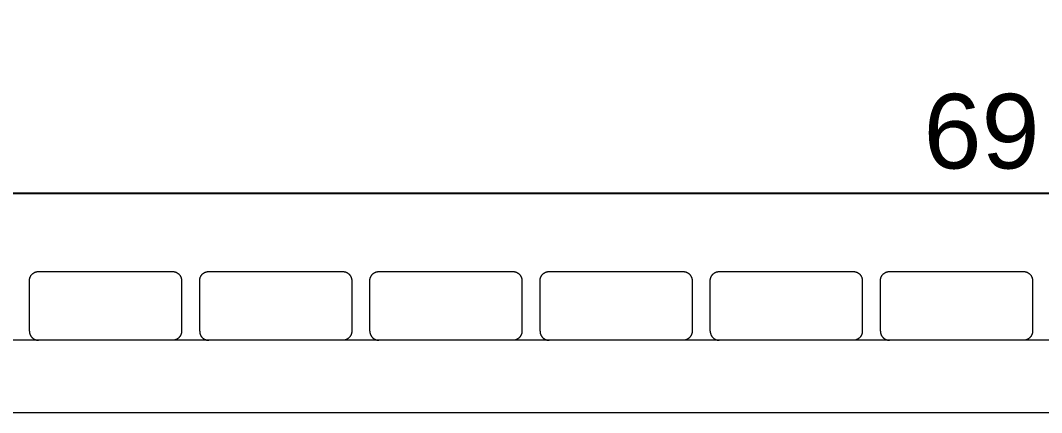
# Model space of a CAD drawing. Header units: inches. Extents: x -2 to 171, y -5 to 121.
# Drawn here: x 21.09 to 43.3, y 112.47 to 121.01 of the extents above; entities that cross this region are included whole.
import ezdxf

# ---------------------------------------------------------------- set-up
doc = ezdxf.new("R2010")
doc.units = ezdxf.units.IN
doc.layers.add('ZANO_R', color=7, linetype='Continuous', lineweight=0)
doc.layers.add('ZANO_W', color=1, linetype='Continuous', lineweight=0)
doc.styles.get("Standard").update_dxf_attribs({"font": 'arial.ttf'})
doc.dimstyles.new('amerykanie', dxfattribs={"dimtxt": 50, "dimasz": 50, "dimexe": 0.5, "dimexo": 0.5, "dimgap": 1, "dimtad": 1, "dimdec": 0, "dimzin": 0, "dimlunit": 5, "dimtxsty": 'Standard', "dimcen": 0.09, "dimclrd": 1, "dimclre": 1, "dimclrt": 1, "dimazin": 0, "dimtfac": 1, "dimtdec": 0, "dimtmove": 0, "dimatfit": 3, "dimfxl": 1, "dimtzin": 0, "dimarcsym": 1})

# ---------------------------------------------------------------- blocks, each defined once
blk = doc.blocks.new('*D369')
at = {"layer": 'ZANO_W', "color": 1, "lineweight": -2}
for p, q in [((10.187, 115.84), (10.187, 117.742)), ((80.108, 115.847), (80.108, 117.742)), ((11.187, 117.242), (79.108, 117.242))]:
    blk.add_line(p, q, dxfattribs=at)
at = {"layer": 'ZANO_W', "color": 1}
for points in [[(11.187, 117.409), (11.187, 117.075), (10.187, 117.242)], [(79.108, 117.075), (79.108, 117.409), (80.108, 117.242)]]:
    blk.add_solid(points, dxfattribs=at)
at = {"layer": 'ZANO_W', "color": 1, "insert": (45.147, 118.582), "char_height": 1.625, "attachment_point": 5}
blk.add_mtext('69 15/16', dxfattribs=at)

msp = doc.modelspace()

# ---------------------------------------------------------------- linework, layer by layer
at = {"layer": 'ZANO_R'}
for p, q in [((21.33329, 115.46412), (21.33762, 115.46926)), ((21.33762, 115.46926), (21.34213, 115.47425)), ((21.34213, 115.47425), (21.3468, 115.47908)), ((21.3468, 115.47908), (21.35163, 115.48376)), ((21.35163, 115.48376), (21.35662, 115.48826)), ((21.35662, 115.48826), (21.36176, 115.49259)), ((21.36176, 115.49259), (21.36705, 115.49674)), ((21.36705, 115.49674), (21.37247, 115.50071)), ((21.37247, 115.50071), (21.37803, 115.50449)), ((21.37803, 115.50449), (21.38371, 115.50808)), ((21.38371, 115.50808), (21.38951, 115.51148)), ((21.38951, 115.51148), (21.39543, 115.51467)), ((21.39543, 115.51467), (21.40145, 115.51766)), ((21.40145, 115.51766), (21.40757, 115.52044)), ((21.40757, 115.52044), (21.41378, 115.52302)), ((21.41378, 115.52302), (21.42007, 115.52537)), ((21.42007, 115.52537), (21.42644, 115.52752)), ((21.42644, 115.52752), (21.43288, 115.52944)), ((21.43288, 115.52944), (21.43938, 115.53114)), ((21.43938, 115.53114), (21.44594, 115.53262)), ((21.44594, 115.53262), (21.45254, 115.53388)), ((21.45254, 115.53388), (21.45919, 115.53491)), ((21.45919, 115.53491), (21.46586, 115.53571)), ((21.46586, 115.53571), (21.47256, 115.53628)), ((21.47256, 115.53628), (21.47927, 115.53663)), ((21.47927, 115.53663), (21.48599, 115.53674)), ((21.48599, 115.53674), (24.39938, 115.53674)), ((24.39938, 115.53674), (24.4061, 115.53663)), ((24.4061, 115.53663), (24.41281, 115.53628)), ((24.41281, 115.53628), (24.41951, 115.53571)), ((24.41951, 115.53571), (24.42618, 115.53491)), ((24.42618, 115.53491), (24.43282, 115.53388)), ((24.43282, 115.53388), (24.43943, 115.53262)), ((24.43943, 115.53262), (24.44598, 115.53114)), ((24.44598, 115.53114), (24.45249, 115.52944)), ((24.45249, 115.52944), (24.45893, 115.52752)), ((24.45893, 115.52752), (24.4653, 115.52537)), ((24.4653, 115.52537), (24.47159, 115.52302)), ((24.47159, 115.52302), (24.4778, 115.52044)), ((24.4778, 115.52044), (24.48392, 115.51766)), ((24.48392, 115.51766), (24.48994, 115.51467)), ((24.48994, 115.51467), (24.49586, 115.51148)), ((24.49586, 115.51148), (24.50166, 115.50808)), ((24.50166, 115.50808), (24.50734, 115.50449)), ((24.50734, 115.50449), (24.5129, 115.50071)), ((24.5129, 115.50071), (24.51832, 115.49674)), ((24.51832, 115.49674), (24.52361, 115.49259)), ((24.52361, 115.49259), (24.52875, 115.48826)), ((24.52875, 115.48826), (24.53374, 115.48376)), ((24.53374, 115.48376), (24.53857, 115.47908)), ((24.53857, 115.47908), (24.54324, 115.47425)), ((24.54324, 115.47425), (24.54775, 115.46926)), ((24.54775, 115.46926), (24.55208, 115.46412)), ((25.03408, 115.46412), (25.03841, 115.46926)), ((25.03841, 115.46926), (25.04291, 115.47425)), ((25.04291, 115.47425), (25.04759, 115.47908)), ((25.04759, 115.47908), (25.05242, 115.48376)), ((25.05242, 115.48376), (25.05741, 115.48826)), ((25.05741, 115.48826), (25.06255, 115.49259)), ((25.06255, 115.49259), (25.06784, 115.49674)), ((25.06784, 115.49674), (25.07326, 115.50071)), ((25.07326, 115.50071), (25.07882, 115.50449)), ((25.07882, 115.50449), (25.0845, 115.50808)), ((25.0845, 115.50808), (25.0903, 115.51148)), ((25.0903, 115.51148), (25.09622, 115.51467)), ((25.09622, 115.51467), (25.10224, 115.51766)), ((25.10224, 115.51766), (25.10835, 115.52044)), ((25.10835, 115.52044), (25.11456, 115.52302)), ((25.11456, 115.52302), (25.12086, 115.52537)), ((25.12086, 115.52537), (25.12723, 115.52752)), ((25.12723, 115.52752), (25.13367, 115.52944)), ((25.13367, 115.52944), (25.14017, 115.53114)), ((25.14017, 115.53114), (25.14673, 115.53262)), ((25.14673, 115.53262), (25.15333, 115.53388)), ((25.15333, 115.53388), (25.15997, 115.53491)), ((25.15997, 115.53491), (25.16665, 115.53571)), ((25.16665, 115.53571), (25.17335, 115.53628)), ((25.17335, 115.53628), (25.18006, 115.53663)), ((25.18006, 115.53663), (25.18678, 115.53674)), ((25.18678, 115.53674), (28.10017, 115.53674)), ((28.10017, 115.53674), (28.10689, 115.53663)), ((28.10689, 115.53663), (28.1136, 115.53628)), ((28.1136, 115.53628), (28.1203, 115.53571)), ((28.1203, 115.53571), (28.12697, 115.53491)), ((28.12697, 115.53491), (28.13361, 115.53388)), ((28.13361, 115.53388), (28.14022, 115.53262)), ((28.14022, 115.53262), (28.14677, 115.53114)), ((28.14677, 115.53114), (28.15328, 115.52944)), ((28.15328, 115.52944), (28.15972, 115.52752)), ((28.15972, 115.52752), (28.16609, 115.52537)), ((28.16609, 115.52537), (28.17238, 115.52302)), ((28.17238, 115.52302), (28.17859, 115.52044)), ((28.17859, 115.52044), (28.18471, 115.51766)), ((28.18471, 115.51766), (28.19073, 115.51467)), ((28.19073, 115.51467), (28.19664, 115.51148)), ((28.19664, 115.51148), (28.20245, 115.50808)), ((28.20245, 115.50808), (28.20813, 115.50449)), ((28.20813, 115.50449), (28.21369, 115.50071)), ((28.21369, 115.50071), (28.21911, 115.49674)), ((28.21911, 115.49674), (28.2244, 115.49259)), ((28.2244, 115.49259), (28.22954, 115.48826)), ((28.22954, 115.48826), (28.23453, 115.48376)), ((28.23453, 115.48376), (28.23936, 115.47908)), ((28.23936, 115.47908), (28.24403, 115.47425)), ((28.24403, 115.47425), (28.24853, 115.46926)), ((28.24853, 115.46926), (28.25287, 115.46412)), ((28.73487, 115.46412), (28.7392, 115.46926)), ((28.7392, 115.46926), (28.7437, 115.47425)), ((28.7437, 115.47425), (28.74837, 115.47908)), ((28.74837, 115.47908), (28.75321, 115.48376)), ((28.75321, 115.48376), (28.7582, 115.48826)), ((28.7582, 115.48826), (28.76334, 115.49259)), ((28.76334, 115.49259), (28.76862, 115.49674)), ((28.76862, 115.49674), (28.77405, 115.50071)), ((28.77405, 115.50071), (28.7796, 115.50449)), ((28.7796, 115.50449), (28.78529, 115.50808)), ((28.78529, 115.50808), (28.79109, 115.51148)), ((28.79109, 115.51148), (28.797, 115.51467)), ((28.797, 115.51467), (28.80302, 115.51766)), ((28.80302, 115.51766), (28.80914, 115.52044)), ((28.80914, 115.52044), (28.81535, 115.52302)), ((28.81535, 115.52302), (28.82165, 115.52537)), ((28.82165, 115.52537), (28.82802, 115.52752)), ((28.82802, 115.52752), (28.83446, 115.52944)), ((28.83446, 115.52944), (28.84096, 115.53114)), ((28.84096, 115.53114), (28.84752, 115.53262)), ((28.84752, 115.53262), (28.85412, 115.53388)), ((28.85412, 115.53388), (28.86076, 115.53491)), ((28.86076, 115.53491), (28.86744, 115.53571)), ((28.86744, 115.53571), (28.87413, 115.53628)), ((28.87413, 115.53628), (28.88085, 115.53663)), ((28.88085, 115.53663), (28.88757, 115.53674)), ((28.88757, 115.53674), (31.80095, 115.53674)), ((31.80095, 115.53674), (31.80768, 115.53663)), ((31.80768, 115.53663), (31.81439, 115.53628)), ((31.81439, 115.53628), (31.82109, 115.53571)), ((31.82109, 115.53571), (31.82776, 115.53491)), ((31.82776, 115.53491), (31.8344, 115.53388)), ((31.8344, 115.53388), (31.841, 115.53262)), ((31.841, 115.53262), (31.84756, 115.53114)), ((31.84756, 115.53114), (31.85406, 115.52944)), ((31.85406, 115.52944), (31.8605, 115.52752)), ((31.8605, 115.52752), (31.86688, 115.52537)), ((31.86688, 115.52537), (31.87317, 115.52302)), ((31.87317, 115.52302), (31.87938, 115.52044)), ((31.87938, 115.52044), (31.8855, 115.51766)), ((31.8855, 115.51766), (31.89152, 115.51467)), ((31.89152, 115.51467), (31.89743, 115.51148)), ((31.89743, 115.51148), (31.90323, 115.50808)), ((31.90323, 115.50808), (31.90892, 115.50449)), ((31.90892, 115.50449), (31.91447, 115.50071)), ((31.91447, 115.50071), (31.9199, 115.49674)), ((31.9199, 115.49674), (31.92518, 115.49259)), ((31.92518, 115.49259), (31.93033, 115.48826)), ((31.93033, 115.48826), (31.93532, 115.48376)), ((31.93532, 115.48376), (31.94015, 115.47908)), ((31.94015, 115.47908), (31.94482, 115.47425)), ((31.94482, 115.47425), (31.94932, 115.46926)), ((31.94932, 115.46926), (31.95365, 115.46412)), ((32.43566, 115.46412), (32.43999, 115.46926)), ((32.43999, 115.46926), (32.44449, 115.47425)), ((32.44449, 115.47425), (32.44916, 115.47908)), ((32.44916, 115.47908), (32.454, 115.48376)), ((32.454, 115.48376), (32.45899, 115.48826)), ((32.45899, 115.48826), (32.46413, 115.49259)), ((32.46413, 115.49259), (32.46941, 115.49674)), ((32.46941, 115.49674), (32.47484, 115.50071)), ((32.47484, 115.50071), (32.48039, 115.50449)), ((32.48039, 115.50449), (32.48608, 115.50808)), ((32.48608, 115.50808), (32.49188, 115.51148)), ((32.49188, 115.51148), (32.49779, 115.51467)), ((32.49779, 115.51467), (32.50381, 115.51766)), ((32.50381, 115.51766), (32.50993, 115.52044)), ((32.50993, 115.52044), (32.51614, 115.52302)), ((32.51614, 115.52302), (32.52243, 115.52537)), ((32.52243, 115.52537), (32.52881, 115.52752)), ((32.52881, 115.52752), (32.53525, 115.52944)), ((32.53525, 115.52944), (32.54175, 115.53114)), ((32.54175, 115.53114), (32.54831, 115.53262)), ((32.54831, 115.53262), (32.55491, 115.53388)), ((32.55491, 115.53388), (32.56155, 115.53491)), ((32.56155, 115.53491), (32.56823, 115.53571)), ((32.56823, 115.53571), (32.57492, 115.53628)), ((32.57492, 115.53628), (32.58164, 115.53663)), ((32.58164, 115.53663), (32.58836, 115.53674)), ((32.58836, 115.53674), (35.50174, 115.53674)), ((35.50174, 115.53674), (35.50846, 115.53663)), ((35.50846, 115.53663), (35.51518, 115.53628)), ((35.51518, 115.53628), (35.52187, 115.53571)), ((35.52187, 115.53571), (35.52855, 115.53491)), ((35.52855, 115.53491), (35.53519, 115.53388)), ((35.53519, 115.53388), (35.54179, 115.53262)), ((35.54179, 115.53262), (35.54835, 115.53114)), ((35.54835, 115.53114), (35.55485, 115.52944)), ((35.55485, 115.52944), (35.56129, 115.52752)), ((35.56129, 115.52752), (35.56766, 115.52537)), ((35.56766, 115.52537), (35.57396, 115.52302)), ((35.57396, 115.52302), (35.58017, 115.52044)), ((35.58017, 115.52044), (35.58629, 115.51766)), ((35.58629, 115.51766), (35.59231, 115.51467)), ((35.59231, 115.51467), (35.59822, 115.51148)), ((35.59822, 115.51148), (35.60402, 115.50808)), ((35.60402, 115.50808), (35.60971, 115.50449)), ((35.60971, 115.50449), (35.61526, 115.50071)), ((35.61526, 115.50071), (35.62069, 115.49674)), ((35.62069, 115.49674), (35.62597, 115.49259)), ((35.62597, 115.49259), (35.63111, 115.48826)), ((35.63111, 115.48826), (35.6361, 115.48376)), ((35.6361, 115.48376), (35.64094, 115.47908)), ((35.64094, 115.47908), (35.64561, 115.47425)), ((35.64561, 115.47425), (35.65011, 115.46926)), ((35.65011, 115.46926), (35.65444, 115.46412)), ((36.13645, 115.46412), (36.14078, 115.46926)), ((36.14078, 115.46926), (36.14528, 115.47425)), ((36.14528, 115.47425), (36.14995, 115.47908)), ((36.14995, 115.47908), (36.15478, 115.48376)), ((36.15478, 115.48376), (36.15977, 115.48826)), ((36.15977, 115.48826), (36.16491, 115.49259)), ((36.16491, 115.49259), (36.1702, 115.49674)), ((36.1702, 115.49674), (36.17562, 115.50071)), ((36.17562, 115.50071), (36.18118, 115.50449)), ((36.18118, 115.50449), (36.18686, 115.50808)), ((36.18686, 115.50808), (36.19267, 115.51148)), ((36.19267, 115.51148), (36.19858, 115.51467)), ((36.19858, 115.51467), (36.2046, 115.51766)), ((36.2046, 115.51766), (36.21072, 115.52044)), ((36.21072, 115.52044), (36.21693, 115.52302)), ((36.21693, 115.52302), (36.22322, 115.52537)), ((36.22322, 115.52537), (36.22959, 115.52752)), ((36.22959, 115.52752), (36.23603, 115.52944)), ((36.23603, 115.52944), (36.24254, 115.53114)), ((36.24254, 115.53114), (36.24909, 115.53262)), ((36.24909, 115.53262), (36.2557, 115.53388)), ((36.2557, 115.53388), (36.26234, 115.53491)), ((36.26234, 115.53491), (36.26901, 115.53571)), ((36.26901, 115.53571), (36.27571, 115.53628)), ((36.27571, 115.53628), (36.28242, 115.53663)), ((36.28242, 115.53663), (36.28914, 115.53674)), ((36.28914, 115.53674), (39.20253, 115.53674)), ((39.20253, 115.53674), (39.20925, 115.53663)), ((39.20925, 115.53663), (39.21596, 115.53628)), ((39.21596, 115.53628), (39.22266, 115.53571)), ((39.22266, 115.53571), (39.22934, 115.53491)), ((39.22934, 115.53491), (39.23598, 115.53388)), ((39.23598, 115.53388), (39.24258, 115.53262)), ((39.24258, 115.53262), (39.24914, 115.53114)), ((39.24914, 115.53114), (39.25564, 115.52944)), ((39.25564, 115.52944), (39.26208, 115.52752)), ((39.26208, 115.52752), (39.26845, 115.52537)), ((39.26845, 115.52537), (39.27475, 115.52302)), ((39.27475, 115.52302), (39.28096, 115.52044)), ((39.28096, 115.52044), (39.28708, 115.51766)), ((39.28708, 115.51766), (39.2931, 115.51467)), ((39.2931, 115.51467), (39.29901, 115.51148)), ((39.29901, 115.51148), (39.30481, 115.50808)), ((39.30481, 115.50808), (39.31049, 115.50449)), ((39.31049, 115.50449), (39.31605, 115.50071)), ((39.31605, 115.50071), (39.32148, 115.49674)), ((39.32148, 115.49674), (39.32676, 115.49259)), ((39.32676, 115.49259), (39.3319, 115.48826)), ((39.3319, 115.48826), (39.33689, 115.48376)), ((39.33689, 115.48376), (39.34173, 115.47908)), ((39.34173, 115.47908), (39.3464, 115.47425)), ((39.3464, 115.47425), (39.3509, 115.46926)), ((39.3509, 115.46926), (39.35523, 115.46412)), ((39.83723, 115.46412), (39.84156, 115.46926)), ((39.84156, 115.46926), (39.84607, 115.47425)), ((39.84607, 115.47425), (39.85074, 115.47908)), ((39.85074, 115.47908), (39.85557, 115.48376)), ((39.85557, 115.48376), (39.86056, 115.48826)), ((39.86056, 115.48826), (39.8657, 115.49259)), ((39.8657, 115.49259), (39.87099, 115.49674)), ((39.87099, 115.49674), (39.87641, 115.50071)), ((39.87641, 115.50071), (39.88197, 115.50449)), ((39.88197, 115.50449), (39.88765, 115.50808)), ((39.88765, 115.50808), (39.89345, 115.51148)), ((39.89345, 115.51148), (39.89937, 115.51467)), ((39.89937, 115.51467), (39.90539, 115.51766)), ((39.90539, 115.51766), (39.91151, 115.52044)), ((39.91151, 115.52044), (39.91772, 115.52302)), ((39.91772, 115.52302), (39.92401, 115.52537)), ((39.92401, 115.52537), (39.93038, 115.52752)), ((39.93038, 115.52752), (39.93682, 115.52944)), ((39.93682, 115.52944), (39.94333, 115.53114)), ((39.94333, 115.53114), (39.94988, 115.53262)), ((39.94988, 115.53262), (39.95649, 115.53388)), ((39.95649, 115.53388), (39.96313, 115.53491)), ((39.96313, 115.53491), (39.9698, 115.53571)), ((39.9698, 115.53571), (39.9765, 115.53628)), ((39.9765, 115.53628), (39.98321, 115.53663)), ((39.98321, 115.53663), (39.98993, 115.53674)), ((39.98993, 115.53674), (42.90332, 115.53674)), ((42.90332, 115.53674), (42.91004, 115.53663)), ((42.91004, 115.53663), (42.91675, 115.53628)), ((42.91675, 115.53628), (42.92345, 115.53571)), ((42.92345, 115.53571), (42.93012, 115.53491)), ((42.93012, 115.53491), (42.93677, 115.53388)), ((42.93677, 115.53388), (42.94337, 115.53262)), ((42.94337, 115.53262), (42.94993, 115.53114)), ((42.94993, 115.53114), (42.95643, 115.52944)), ((42.95643, 115.52944), (42.96287, 115.52752)), ((42.96287, 115.52752), (42.96924, 115.52537)), ((42.96924, 115.52537), (42.97553, 115.52302)), ((42.97553, 115.52302), (42.98174, 115.52044)), ((42.98174, 115.52044), (42.98786, 115.51766)), ((42.98786, 115.51766), (42.99388, 115.51467)), ((42.99388, 115.51467), (42.9998, 115.51148)), ((42.9998, 115.51148), (43.0056, 115.50808)), ((43.0056, 115.50808), (43.01128, 115.50449)), ((43.01128, 115.50449), (43.01684, 115.50071)), ((43.01684, 115.50071), (43.02226, 115.49674)), ((43.02226, 115.49674), (43.02755, 115.49259)), ((43.02755, 115.49259), (43.03269, 115.48826)), ((43.03269, 115.48826), (43.03768, 115.48376)), ((43.03768, 115.48376), (43.04251, 115.47908)), ((43.04251, 115.47908), (43.04718, 115.47425)), ((43.04718, 115.47425), (43.05169, 115.46926)), ((43.05169, 115.46926), (43.05602, 115.46412)), ((21.28914, 115.33989), (21.28926, 115.34661)), ((21.28914, 114.23753), (21.28914, 115.33989)), ((21.28926, 115.34661), (21.2896, 115.35332)), ((21.2896, 115.35332), (21.29017, 115.36002)), ((21.29017, 115.36002), (21.29097, 115.36669)), ((21.29097, 115.36669), (21.292, 115.37334)), ((21.292, 115.37334), (21.29326, 115.37994)), ((21.29326, 115.37994), (21.29474, 115.3865)), ((21.29474, 115.3865), (21.29644, 115.393)), ((21.29644, 115.393), (21.29836, 115.39944)), ((21.29836, 115.39944), (21.30051, 115.40581)), ((21.30051, 115.40581), (21.30287, 115.41211)), ((21.30287, 115.41211), (21.30544, 115.41832)), ((21.30544, 115.41832), (21.30822, 115.42443)), ((21.30822, 115.42443), (21.31121, 115.43045)), ((21.31121, 115.43045), (21.3144, 115.43637)), ((21.3144, 115.43637), (21.3178, 115.44217)), ((21.3178, 115.44217), (21.32139, 115.44785)), ((21.32139, 115.44785), (21.32517, 115.45341)), ((21.32517, 115.45341), (21.32914, 115.45883)), ((21.32914, 115.45883), (21.33329, 115.46412)), ((24.55208, 115.46412), (24.55623, 115.45883)), ((24.55623, 115.45883), (24.5602, 115.45341)), ((24.5602, 115.45341), (24.56398, 115.44785)), ((24.56398, 115.44785), (24.56757, 115.44217)), ((24.56757, 115.44217), (24.57096, 115.43637)), ((24.57096, 115.43637), (24.57416, 115.43045)), ((24.57416, 115.43045), (24.57715, 115.42443)), ((24.57715, 115.42443), (24.57993, 115.41832)), ((24.57993, 115.41832), (24.5825, 115.41211)), ((24.5825, 115.41211), (24.58486, 115.40581)), ((24.58486, 115.40581), (24.587, 115.39944)), ((24.587, 115.39944), (24.58893, 115.393)), ((24.58893, 115.393), (24.59063, 115.3865)), ((24.59063, 115.3865), (24.59211, 115.37994)), ((24.59211, 115.37994), (24.59337, 115.37334)), ((24.59337, 115.37334), (24.59439, 115.36669)), ((24.59439, 115.36669), (24.5952, 115.36002)), ((24.5952, 115.36002), (24.59577, 115.35332)), ((24.59577, 115.35332), (24.59611, 115.34661)), ((24.59611, 115.34661), (24.59623, 115.33989)), ((24.59623, 115.33989), (24.59623, 114.23753)), ((24.98993, 115.33989), (24.99004, 115.34661)), ((24.98993, 114.23753), (24.98993, 115.33989)), ((24.99004, 115.34661), (24.99039, 115.35332)), ((24.99039, 115.35332), (24.99096, 115.36002)), ((24.99096, 115.36002), (24.99176, 115.36669)), ((24.99176, 115.36669), (24.99279, 115.37334)), ((24.99279, 115.37334), (24.99405, 115.37994)), ((24.99405, 115.37994), (24.99553, 115.3865)), ((24.99553, 115.3865), (24.99723, 115.393)), ((24.99723, 115.393), (24.99915, 115.39944)), ((24.99915, 115.39944), (25.00129, 115.40581)), ((25.00129, 115.40581), (25.00365, 115.41211)), ((25.00365, 115.41211), (25.00623, 115.41832)), ((25.00623, 115.41832), (25.00901, 115.42443)), ((25.00901, 115.42443), (25.012, 115.43045)), ((25.012, 115.43045), (25.01519, 115.43637)), ((25.01519, 115.43637), (25.01859, 115.44217)), ((25.01859, 115.44217), (25.02218, 115.44785)), ((25.02218, 115.44785), (25.02596, 115.45341)), ((25.02596, 115.45341), (25.02993, 115.45883)), ((25.02993, 115.45883), (25.03408, 115.46412)), ((28.25287, 115.46412), (28.25702, 115.45883)), ((28.25702, 115.45883), (28.26099, 115.45341)), ((28.26099, 115.45341), (28.26477, 115.44785)), ((28.26477, 115.44785), (28.26836, 115.44217)), ((28.26836, 115.44217), (28.27175, 115.43637)), ((28.27175, 115.43637), (28.27495, 115.43045)), ((28.27495, 115.43045), (28.27794, 115.42443)), ((28.27794, 115.42443), (28.28072, 115.41832)), ((28.28072, 115.41832), (28.28329, 115.41211)), ((28.28329, 115.41211), (28.28565, 115.40581)), ((28.28565, 115.40581), (28.28779, 115.39944)), ((28.28779, 115.39944), (28.28972, 115.393)), ((28.28972, 115.393), (28.29142, 115.3865)), ((28.29142, 115.3865), (28.2929, 115.37994)), ((28.2929, 115.37994), (28.29415, 115.37334)), ((28.29415, 115.37334), (28.29518, 115.36669)), ((28.29518, 115.36669), (28.29598, 115.36002)), ((28.29598, 115.36002), (28.29656, 115.35332)), ((28.29656, 115.35332), (28.2969, 115.34661)), ((28.2969, 115.34661), (28.29702, 115.33989)), ((28.29702, 115.33989), (28.29702, 114.23753)), ((28.69072, 115.33989), (28.69083, 115.34661)), ((28.69072, 114.23753), (28.69072, 115.33989)), ((28.69083, 115.34661), (28.69118, 115.35332)), ((28.69118, 115.35332), (28.69175, 115.36002)), ((28.69175, 115.36002), (28.69255, 115.36669)), ((28.69255, 115.36669), (28.69358, 115.37334)), ((28.69358, 115.37334), (28.69483, 115.37994)), ((28.69483, 115.37994), (28.69631, 115.3865)), ((28.69631, 115.3865), (28.69802, 115.393)), ((28.69802, 115.393), (28.69994, 115.39944)), ((28.69994, 115.39944), (28.70208, 115.40581)), ((28.70208, 115.40581), (28.70444, 115.41211)), ((28.70444, 115.41211), (28.70701, 115.41832)), ((28.70701, 115.41832), (28.7098, 115.42443)), ((28.7098, 115.42443), (28.71279, 115.43045)), ((28.71279, 115.43045), (28.71598, 115.43637)), ((28.71598, 115.43637), (28.71937, 115.44217)), ((28.71937, 115.44217), (28.72296, 115.44785)), ((28.72296, 115.44785), (28.72675, 115.45341)), ((28.72675, 115.45341), (28.73072, 115.45883)), ((28.73072, 115.45883), (28.73487, 115.46412)), ((31.95365, 115.46412), (31.95781, 115.45883)), ((31.95781, 115.45883), (31.96178, 115.45341)), ((31.96178, 115.45341), (31.96556, 115.44785)), ((31.96556, 115.44785), (31.96915, 115.44217)), ((31.96915, 115.44217), (31.97254, 115.43637)), ((31.97254, 115.43637), (31.97573, 115.43045)), ((31.97573, 115.43045), (31.97873, 115.42443)), ((31.97873, 115.42443), (31.98151, 115.41832)), ((31.98151, 115.41832), (31.98408, 115.41211)), ((31.98408, 115.41211), (31.98644, 115.40581)), ((31.98644, 115.40581), (31.98858, 115.39944)), ((31.98858, 115.39944), (31.99051, 115.393)), ((31.99051, 115.393), (31.99221, 115.3865)), ((31.99221, 115.3865), (31.99369, 115.37994)), ((31.99369, 115.37994), (31.99494, 115.37334)), ((31.99494, 115.37334), (31.99597, 115.36669)), ((31.99597, 115.36669), (31.99677, 115.36002)), ((31.99677, 115.36002), (31.99735, 115.35332)), ((31.99735, 115.35332), (31.99769, 115.34661)), ((31.99769, 115.34661), (31.9978, 115.33989)), ((31.9978, 115.33989), (31.9978, 114.23753)), ((32.39151, 115.33989), (32.39162, 115.34661)), ((32.39151, 114.23753), (32.39151, 115.33989)), ((32.39162, 115.34661), (32.39196, 115.35332)), ((32.39196, 115.35332), (32.39254, 115.36002)), ((32.39254, 115.36002), (32.39334, 115.36669)), ((32.39334, 115.36669), (32.39437, 115.37334)), ((32.39437, 115.37334), (32.39562, 115.37994)), ((32.39562, 115.37994), (32.3971, 115.3865)), ((32.3971, 115.3865), (32.39881, 115.393)), ((32.39881, 115.393), (32.40073, 115.39944)), ((32.40073, 115.39944), (32.40287, 115.40581)), ((32.40287, 115.40581), (32.40523, 115.41211)), ((32.40523, 115.41211), (32.4078, 115.41832)), ((32.4078, 115.41832), (32.41059, 115.42443)), ((32.41059, 115.42443), (32.41358, 115.43045)), ((32.41358, 115.43045), (32.41677, 115.43637)), ((32.41677, 115.43637), (32.42016, 115.44217)), ((32.42016, 115.44217), (32.42375, 115.44785)), ((32.42375, 115.44785), (32.42754, 115.45341)), ((32.42754, 115.45341), (32.4315, 115.45883)), ((32.4315, 115.45883), (32.43566, 115.46412)), ((35.65444, 115.46412), (35.65859, 115.45883)), ((35.65859, 115.45883), (35.66256, 115.45341)), ((35.66256, 115.45341), (35.66635, 115.44785)), ((35.66635, 115.44785), (35.66994, 115.44217)), ((35.66994, 115.44217), (35.67333, 115.43637)), ((35.67333, 115.43637), (35.67652, 115.43045)), ((35.67652, 115.43045), (35.67951, 115.42443)), ((35.67951, 115.42443), (35.6823, 115.41832)), ((35.6823, 115.41832), (35.68487, 115.41211)), ((35.68487, 115.41211), (35.68723, 115.40581)), ((35.68723, 115.40581), (35.68937, 115.39944)), ((35.68937, 115.39944), (35.69129, 115.393)), ((35.69129, 115.393), (35.693, 115.3865)), ((35.693, 115.3865), (35.69448, 115.37994)), ((35.69448, 115.37994), (35.69573, 115.37334)), ((35.69573, 115.37334), (35.69676, 115.36669)), ((35.69676, 115.36669), (35.69756, 115.36002)), ((35.69756, 115.36002), (35.69813, 115.35332)), ((35.69813, 115.35332), (35.69848, 115.34661)), ((35.69848, 115.34661), (35.69859, 115.33989)), ((35.69859, 115.33989), (35.69859, 114.23753)), ((36.09229, 115.33989), (36.09241, 115.34661)), ((36.09229, 114.23753), (36.09229, 115.33989)), ((36.09241, 115.34661), (36.09275, 115.35332)), ((36.09275, 115.35332), (36.09333, 115.36002)), ((36.09333, 115.36002), (36.09413, 115.36669)), ((36.09413, 115.36669), (36.09516, 115.37334)), ((36.09516, 115.37334), (36.09641, 115.37994)), ((36.09641, 115.37994), (36.09789, 115.3865)), ((36.09789, 115.3865), (36.09959, 115.393)), ((36.09959, 115.393), (36.10152, 115.39944)), ((36.10152, 115.39944), (36.10366, 115.40581)), ((36.10366, 115.40581), (36.10602, 115.41211)), ((36.10602, 115.41211), (36.10859, 115.41832)), ((36.10859, 115.41832), (36.11137, 115.42443)), ((36.11137, 115.42443), (36.11436, 115.43045)), ((36.11436, 115.43045), (36.11756, 115.43637)), ((36.11756, 115.43637), (36.12095, 115.44217)), ((36.12095, 115.44217), (36.12454, 115.44785)), ((36.12454, 115.44785), (36.12832, 115.45341)), ((36.12832, 115.45341), (36.13229, 115.45883)), ((36.13229, 115.45883), (36.13645, 115.46412)), ((39.35523, 115.46412), (39.35938, 115.45883)), ((39.35938, 115.45883), (39.36335, 115.45341)), ((39.36335, 115.45341), (39.36713, 115.44785)), ((39.36713, 115.44785), (39.37072, 115.44217)), ((39.37072, 115.44217), (39.37412, 115.43637)), ((39.37412, 115.43637), (39.37731, 115.43045)), ((39.37731, 115.43045), (39.3803, 115.42443)), ((39.3803, 115.42443), (39.38308, 115.41832)), ((39.38308, 115.41832), (39.38566, 115.41211)), ((39.38566, 115.41211), (39.38802, 115.40581)), ((39.38802, 115.40581), (39.39016, 115.39944)), ((39.39016, 115.39944), (39.39208, 115.393)), ((39.39208, 115.393), (39.39378, 115.3865)), ((39.39378, 115.3865), (39.39526, 115.37994)), ((39.39526, 115.37994), (39.39652, 115.37334)), ((39.39652, 115.37334), (39.39755, 115.36669)), ((39.39755, 115.36669), (39.39835, 115.36002)), ((39.39835, 115.36002), (39.39892, 115.35332)), ((39.39892, 115.35332), (39.39927, 115.34661)), ((39.39927, 115.34661), (39.39938, 115.33989)), ((39.39938, 115.33989), (39.39938, 114.23753)), ((39.79308, 115.33989), (39.7932, 115.34661)), ((39.79308, 114.23753), (39.79308, 115.33989)), ((39.7932, 115.34661), (39.79354, 115.35332)), ((39.79354, 115.35332), (39.79411, 115.36002)), ((39.79411, 115.36002), (39.79492, 115.36669)), ((39.79492, 115.36669), (39.79594, 115.37334)), ((39.79594, 115.37334), (39.7972, 115.37994)), ((39.7972, 115.37994), (39.79868, 115.3865)), ((39.79868, 115.3865), (39.80038, 115.393)), ((39.80038, 115.393), (39.80231, 115.39944)), ((39.80231, 115.39944), (39.80445, 115.40581)), ((39.80445, 115.40581), (39.80681, 115.41211)), ((39.80681, 115.41211), (39.80938, 115.41832)), ((39.80938, 115.41832), (39.81216, 115.42443)), ((39.81216, 115.42443), (39.81515, 115.43045)), ((39.81515, 115.43045), (39.81835, 115.43637)), ((39.81835, 115.43637), (39.82174, 115.44217)), ((39.82174, 115.44217), (39.82533, 115.44785)), ((39.82533, 115.44785), (39.82911, 115.45341)), ((39.82911, 115.45341), (39.83308, 115.45883)), ((39.83308, 115.45883), (39.83723, 115.46412)), ((43.05602, 115.46412), (43.06017, 115.45883)), ((43.06017, 115.45883), (43.06414, 115.45341)), ((43.06414, 115.45341), (43.06792, 115.44785)), ((43.06792, 115.44785), (43.07151, 115.44217)), ((43.07151, 115.44217), (43.07491, 115.43637)), ((43.07491, 115.43637), (43.0781, 115.43045)), ((43.0781, 115.43045), (43.08109, 115.42443)), ((43.08109, 115.42443), (43.08387, 115.41832)), ((43.08387, 115.41832), (43.08645, 115.41211)), ((43.08645, 115.41211), (43.0888, 115.40581)), ((43.0888, 115.40581), (43.09095, 115.39944)), ((43.09095, 115.39944), (43.09287, 115.393)), ((43.09287, 115.393), (43.09457, 115.3865)), ((43.09457, 115.3865), (43.09605, 115.37994)), ((43.09605, 115.37994), (43.09731, 115.37334)), ((43.09731, 115.37334), (43.09834, 115.36669)), ((43.09834, 115.36669), (43.09914, 115.36002)), ((43.09914, 115.36002), (43.09971, 115.35332)), ((43.09971, 115.35332), (43.10006, 115.34661)), ((43.10006, 115.34661), (43.10017, 115.33989)), ((43.10017, 115.33989), (43.10017, 114.23753)), ((21.28914, 114.23753), (21.28926, 114.23081)), ((21.28926, 114.23081), (21.2896, 114.22409)), ((21.2896, 114.22409), (21.29017, 114.2174)), ((21.29017, 114.2174), (21.29097, 114.21072)), ((21.29097, 114.21072), (21.292, 114.20408)), ((21.292, 114.20408), (21.29326, 114.19748)), ((21.29326, 114.19748), (21.29474, 114.19092)), ((21.29474, 114.19092), (21.29644, 114.18442)), ((21.29644, 114.18442), (21.29836, 114.17798)), ((21.29836, 114.17798), (21.30051, 114.17161)), ((21.30051, 114.17161), (21.30287, 114.16531)), ((21.30287, 114.16531), (21.30544, 114.1591)), ((21.30544, 114.1591), (21.30822, 114.15298)), ((21.30822, 114.15298), (21.31121, 114.14696)), ((21.31121, 114.14696), (21.3144, 114.14105)), ((21.3144, 114.14105), (21.3178, 114.13525)), ((21.3178, 114.13525), (21.32139, 114.12956)), ((24.56757, 114.13525), (24.56398, 114.12956)), ((24.57096, 114.14105), (24.56757, 114.13525)), ((24.57416, 114.14696), (24.57096, 114.14105)), ((24.57715, 114.15298), (24.57416, 114.14696)), ((24.57993, 114.1591), (24.57715, 114.15298)), ((24.5825, 114.16531), (24.57993, 114.1591)), ((24.58486, 114.17161), (24.5825, 114.16531)), ((24.587, 114.17798), (24.58486, 114.17161)), ((24.58893, 114.18442), (24.587, 114.17798)), ((24.59063, 114.19092), (24.58893, 114.18442)), ((24.59211, 114.19748), (24.59063, 114.19092)), ((24.59337, 114.20408), (24.59211, 114.19748)), ((24.59439, 114.21072), (24.59337, 114.20408)), ((24.5952, 114.2174), (24.59439, 114.21072)), ((24.59577, 114.22409), (24.5952, 114.2174)), ((24.59611, 114.23081), (24.59577, 114.22409)), ((24.59623, 114.23753), (24.59611, 114.23081)), ((24.98993, 114.23753), (24.99004, 114.23081)), ((24.99004, 114.23081), (24.99039, 114.22409)), ((24.99039, 114.22409), (24.99096, 114.2174)), ((24.99096, 114.2174), (24.99176, 114.21072)), ((24.99176, 114.21072), (24.99279, 114.20408)), ((24.99279, 114.20408), (24.99405, 114.19748)), ((24.99405, 114.19748), (24.99553, 114.19092)), ((24.99553, 114.19092), (24.99723, 114.18442)), ((24.99723, 114.18442), (24.99915, 114.17798)), ((24.99915, 114.17798), (25.00129, 114.17161)), ((25.00129, 114.17161), (25.00365, 114.16531)), ((25.00365, 114.16531), (25.00623, 114.1591)), ((25.00623, 114.1591), (25.00901, 114.15298)), ((25.00901, 114.15298), (25.012, 114.14696)), ((25.012, 114.14696), (25.01519, 114.14105)), ((25.01519, 114.14105), (25.01859, 114.13525)), ((25.01859, 114.13525), (25.02218, 114.12956)), ((28.26836, 114.13525), (28.26477, 114.12956)), ((28.27175, 114.14105), (28.26836, 114.13525)), ((28.27495, 114.14696), (28.27175, 114.14105)), ((28.27794, 114.15298), (28.27495, 114.14696)), ((28.28072, 114.1591), (28.27794, 114.15298)), ((28.28329, 114.16531), (28.28072, 114.1591)), ((28.28565, 114.17161), (28.28329, 114.16531)), ((28.28779, 114.17798), (28.28565, 114.17161)), ((28.28972, 114.18442), (28.28779, 114.17798)), ((28.29142, 114.19092), (28.28972, 114.18442)), ((28.2929, 114.19748), (28.29142, 114.19092)), ((28.29415, 114.20408), (28.2929, 114.19748)), ((28.29518, 114.21072), (28.29415, 114.20408)), ((28.29598, 114.2174), (28.29518, 114.21072)), ((28.29656, 114.22409), (28.29598, 114.2174)), ((28.2969, 114.23081), (28.29656, 114.22409)), ((28.29702, 114.23753), (28.2969, 114.23081)), ((28.69072, 114.23753), (28.69083, 114.23081)), ((28.69083, 114.23081), (28.69118, 114.22409)), ((28.69118, 114.22409), (28.69175, 114.2174)), ((28.69175, 114.2174), (28.69255, 114.21072)), ((28.69255, 114.21072), (28.69358, 114.20408)), ((28.69358, 114.20408), (28.69483, 114.19748)), ((28.69483, 114.19748), (28.69631, 114.19092)), ((28.69631, 114.19092), (28.69802, 114.18442)), ((28.69802, 114.18442), (28.69994, 114.17798)), ((28.69994, 114.17798), (28.70208, 114.17161)), ((28.70208, 114.17161), (28.70444, 114.16531)), ((28.70444, 114.16531), (28.70701, 114.1591)), ((28.70701, 114.1591), (28.7098, 114.15298)), ((28.7098, 114.15298), (28.71279, 114.14696)), ((28.71279, 114.14696), (28.71598, 114.14105)), ((28.71598, 114.14105), (28.71937, 114.13525)), ((28.71937, 114.13525), (28.72296, 114.12956)), ((31.96915, 114.13525), (31.96556, 114.12956)), ((31.97254, 114.14105), (31.96915, 114.13525)), ((31.97573, 114.14696), (31.97254, 114.14105)), ((31.97873, 114.15298), (31.97573, 114.14696)), ((31.98151, 114.1591), (31.97873, 114.15298)), ((31.98408, 114.16531), (31.98151, 114.1591)), ((31.98644, 114.17161), (31.98408, 114.16531)), ((31.98858, 114.17798), (31.98644, 114.17161)), ((31.99051, 114.18442), (31.98858, 114.17798)), ((31.99221, 114.19092), (31.99051, 114.18442)), ((31.99369, 114.19748), (31.99221, 114.19092)), ((31.99494, 114.20408), (31.99369, 114.19748)), ((31.99597, 114.21072), (31.99494, 114.20408)), ((31.99677, 114.2174), (31.99597, 114.21072)), ((31.99735, 114.22409), (31.99677, 114.2174)), ((31.99769, 114.23081), (31.99735, 114.22409)), ((31.9978, 114.23753), (31.99769, 114.23081)), ((32.39151, 114.23753), (32.39162, 114.23081)), ((32.39162, 114.23081), (32.39196, 114.22409)), ((32.39196, 114.22409), (32.39254, 114.2174)), ((32.39254, 114.2174), (32.39334, 114.21072)), ((32.39334, 114.21072), (32.39437, 114.20408)), ((32.39437, 114.20408), (32.39562, 114.19748)), ((32.39562, 114.19748), (32.3971, 114.19092)), ((32.3971, 114.19092), (32.39881, 114.18442)), ((32.39881, 114.18442), (32.40073, 114.17798)), ((32.40073, 114.17798), (32.40287, 114.17161)), ((32.40287, 114.17161), (32.40523, 114.16531)), ((32.40523, 114.16531), (32.4078, 114.1591)), ((32.4078, 114.1591), (32.41059, 114.15298)), ((32.41059, 114.15298), (32.41358, 114.14696)), ((32.41358, 114.14696), (32.41677, 114.14105)), ((32.41677, 114.14105), (32.42016, 114.13525)), ((32.42016, 114.13525), (32.42375, 114.12956)), ((35.66994, 114.13525), (35.66635, 114.12956)), ((35.67333, 114.14105), (35.66994, 114.13525)), ((35.67652, 114.14696), (35.67333, 114.14105)), ((35.67951, 114.15298), (35.67652, 114.14696)), ((35.6823, 114.1591), (35.67951, 114.15298)), ((35.68487, 114.16531), (35.6823, 114.1591)), ((35.68723, 114.17161), (35.68487, 114.16531)), ((35.68937, 114.17798), (35.68723, 114.17161)), ((35.69129, 114.18442), (35.68937, 114.17798)), ((35.693, 114.19092), (35.69129, 114.18442)), ((35.69448, 114.19748), (35.693, 114.19092)), ((35.69573, 114.20408), (35.69448, 114.19748)), ((35.69676, 114.21072), (35.69573, 114.20408)), ((35.69756, 114.2174), (35.69676, 114.21072)), ((35.69813, 114.22409), (35.69756, 114.2174)), ((35.69848, 114.23081), (35.69813, 114.22409)), ((35.69859, 114.23753), (35.69848, 114.23081)), ((36.09229, 114.23753), (36.09241, 114.23081)), ((36.09241, 114.23081), (36.09275, 114.22409)), ((36.09275, 114.22409), (36.09333, 114.2174)), ((36.09333, 114.2174), (36.09413, 114.21072)), ((36.09413, 114.21072), (36.09516, 114.20408)), ((36.09516, 114.20408), (36.09641, 114.19748)), ((36.09641, 114.19748), (36.09789, 114.19092)), ((36.09789, 114.19092), (36.09959, 114.18442)), ((36.09959, 114.18442), (36.10152, 114.17798)), ((36.10152, 114.17798), (36.10366, 114.17161)), ((36.10366, 114.17161), (36.10602, 114.16531)), ((36.10602, 114.16531), (36.10859, 114.1591)), ((36.10859, 114.1591), (36.11137, 114.15298)), ((36.11137, 114.15298), (36.11436, 114.14696)), ((36.11436, 114.14696), (36.11756, 114.14105)), ((36.11756, 114.14105), (36.12095, 114.13525)), ((36.12095, 114.13525), (36.12454, 114.12956)), ((39.37072, 114.13525), (39.36713, 114.12956)), ((39.37412, 114.14105), (39.37072, 114.13525)), ((39.37731, 114.14696), (39.37412, 114.14105)), ((39.3803, 114.15298), (39.37731, 114.14696)), ((39.38308, 114.1591), (39.3803, 114.15298)), ((39.38566, 114.16531), (39.38308, 114.1591)), ((39.38802, 114.17161), (39.38566, 114.16531)), ((39.39016, 114.17798), (39.38802, 114.17161)), ((39.39208, 114.18442), (39.39016, 114.17798)), ((39.39378, 114.19092), (39.39208, 114.18442)), ((39.39526, 114.19748), (39.39378, 114.19092)), ((39.39652, 114.20408), (39.39526, 114.19748)), ((39.39755, 114.21072), (39.39652, 114.20408)), ((39.39835, 114.2174), (39.39755, 114.21072)), ((39.39892, 114.22409), (39.39835, 114.2174)), ((39.39927, 114.23081), (39.39892, 114.22409)), ((39.39938, 114.23753), (39.39927, 114.23081)), ((39.79308, 114.23753), (39.7932, 114.23081)), ((39.7932, 114.23081), (39.79354, 114.22409)), ((39.79354, 114.22409), (39.79411, 114.2174)), ((39.79411, 114.2174), (39.79492, 114.21072)), ((39.79492, 114.21072), (39.79594, 114.20408)), ((39.79594, 114.20408), (39.7972, 114.19748)), ((39.7972, 114.19748), (39.79868, 114.19092)), ((39.79868, 114.19092), (39.80038, 114.18442)), ((39.80038, 114.18442), (39.80231, 114.17798)), ((39.80231, 114.17798), (39.80445, 114.17161)), ((39.80445, 114.17161), (39.80681, 114.16531)), ((39.80681, 114.16531), (39.80938, 114.1591)), ((39.80938, 114.1591), (39.81216, 114.15298)), ((39.81216, 114.15298), (39.81515, 114.14696)), ((39.81515, 114.14696), (39.81835, 114.14105)), ((39.81835, 114.14105), (39.82174, 114.13525)), ((39.82174, 114.13525), (39.82533, 114.12956)), ((43.07151, 114.13525), (43.06792, 114.12956)), ((43.07491, 114.14105), (43.07151, 114.13525)), ((43.0781, 114.14696), (43.07491, 114.14105)), ((43.08109, 114.15298), (43.0781, 114.14696)), ((43.08387, 114.1591), (43.08109, 114.15298)), ((43.08645, 114.16531), (43.08387, 114.1591)), ((43.0888, 114.17161), (43.08645, 114.16531)), ((43.09095, 114.17798), (43.0888, 114.17161)), ((43.09287, 114.18442), (43.09095, 114.17798)), ((43.09457, 114.19092), (43.09287, 114.18442)), ((43.09605, 114.19748), (43.09457, 114.19092)), ((43.09731, 114.20408), (43.09605, 114.19748)), ((43.09834, 114.21072), (43.09731, 114.20408)), ((43.09914, 114.2174), (43.09834, 114.21072)), ((43.09971, 114.22409), (43.09914, 114.2174)), ((43.10006, 114.23081), (43.09971, 114.22409)), ((43.10017, 114.23753), (43.10006, 114.23081)), ((21.48162, 114.04068), (20.70296, 114.04068)), ((21.32139, 114.12956), (21.32517, 114.12401)), ((21.32517, 114.12401), (21.32914, 114.11858)), ((21.32914, 114.11858), (21.33329, 114.1133)), ((21.33329, 114.1133), (21.33762, 114.10816)), ((21.33762, 114.10816), (21.34213, 114.10317)), ((21.34213, 114.10317), (21.3468, 114.09833)), ((21.3468, 114.09833), (21.35163, 114.09366)), ((21.35163, 114.09366), (21.35662, 114.08916)), ((21.35662, 114.08916), (21.36176, 114.08483)), ((21.36176, 114.08483), (21.36705, 114.08068)), ((21.36705, 114.08068), (21.37247, 114.07671)), ((21.37247, 114.07671), (21.37803, 114.07292)), ((21.37803, 114.07292), (21.38371, 114.06933)), ((21.38371, 114.06933), (21.38951, 114.06594)), ((21.38951, 114.06594), (21.39543, 114.06275)), ((21.39543, 114.06275), (21.40145, 114.05976)), ((21.40145, 114.05976), (21.40757, 114.05697)), ((21.40757, 114.05697), (21.41378, 114.0544)), ((21.41378, 114.0544), (21.42007, 114.05204)), ((21.42007, 114.05204), (21.42644, 114.0499)), ((21.42644, 114.0499), (21.43288, 114.04798)), ((21.43288, 114.04798), (21.43938, 114.04627)), ((21.43938, 114.04627), (21.44594, 114.04479)), ((21.44594, 114.04479), (21.45254, 114.04354)), ((21.45254, 114.04354), (21.45919, 114.04251)), ((21.45919, 114.04251), (21.46586, 114.04171)), ((21.46586, 114.04171), (21.47256, 114.04114)), ((21.47256, 114.04114), (21.47927, 114.04079)), ((21.47927, 114.04079), (21.48599, 114.04068)), ((24.39938, 114.04068), (21.48599, 114.04068)), ((24.4061, 114.04079), (24.39938, 114.04068)), ((25.18241, 114.04068), (24.40375, 114.04068)), ((24.41281, 114.04114), (24.4061, 114.04079)), ((24.41951, 114.04171), (24.41281, 114.04114)), ((24.42618, 114.04251), (24.41951, 114.04171)), ((24.43282, 114.04354), (24.42618, 114.04251)), ((24.43943, 114.04479), (24.43282, 114.04354)), ((24.44598, 114.04627), (24.43943, 114.04479)), ((24.45249, 114.04798), (24.44598, 114.04627)), ((24.45893, 114.0499), (24.45249, 114.04798)), ((24.4653, 114.05204), (24.45893, 114.0499)), ((24.47159, 114.0544), (24.4653, 114.05204)), ((24.4778, 114.05697), (24.47159, 114.0544)), ((24.48392, 114.05976), (24.4778, 114.05697)), ((24.48994, 114.06275), (24.48392, 114.05976)), ((24.49586, 114.06594), (24.48994, 114.06275)), ((24.50166, 114.06933), (24.49586, 114.06594)), ((24.50734, 114.07292), (24.50166, 114.06933)), ((24.5129, 114.07671), (24.50734, 114.07292)), ((24.51832, 114.08068), (24.5129, 114.07671)), ((24.52361, 114.08483), (24.51832, 114.08068)), ((24.52875, 114.08916), (24.52361, 114.08483)), ((24.53374, 114.09366), (24.52875, 114.08916)), ((24.53857, 114.09833), (24.53374, 114.09366)), ((24.54324, 114.10317), (24.53857, 114.09833)), ((24.54775, 114.10816), (24.54324, 114.10317)), ((24.55208, 114.1133), (24.54775, 114.10816)), ((24.55623, 114.11858), (24.55208, 114.1133)), ((24.5602, 114.12401), (24.55623, 114.11858)), ((24.56398, 114.12956), (24.5602, 114.12401)), ((25.02218, 114.12956), (25.02596, 114.12401)), ((25.02596, 114.12401), (25.02993, 114.11858)), ((25.02993, 114.11858), (25.03408, 114.1133)), ((25.03408, 114.1133), (25.03841, 114.10816)), ((25.03841, 114.10816), (25.04291, 114.10317)), ((25.04291, 114.10317), (25.04759, 114.09833)), ((25.04759, 114.09833), (25.05242, 114.09366)), ((25.05242, 114.09366), (25.05741, 114.08916)), ((25.05741, 114.08916), (25.06255, 114.08483)), ((25.06255, 114.08483), (25.06784, 114.08068)), ((25.06784, 114.08068), (25.07326, 114.07671)), ((25.07326, 114.07671), (25.07882, 114.07292)), ((25.07882, 114.07292), (25.0845, 114.06933)), ((25.0845, 114.06933), (25.0903, 114.06594)), ((25.0903, 114.06594), (25.09622, 114.06275)), ((25.09622, 114.06275), (25.10224, 114.05976)), ((25.10224, 114.05976), (25.10835, 114.05697)), ((25.10835, 114.05697), (25.11456, 114.0544)), ((25.11456, 114.0544), (25.12086, 114.05204)), ((25.12086, 114.05204), (25.12723, 114.0499)), ((25.12723, 114.0499), (25.13367, 114.04798)), ((25.13367, 114.04798), (25.14017, 114.04627)), ((25.14017, 114.04627), (25.14673, 114.04479)), ((25.14673, 114.04479), (25.15333, 114.04354)), ((25.15333, 114.04354), (25.15997, 114.04251)), ((25.15997, 114.04251), (25.16665, 114.04171)), ((25.16665, 114.04171), (25.17335, 114.04114)), ((25.17335, 114.04114), (25.18006, 114.04079)), ((25.18006, 114.04079), (25.18678, 114.04068)), ((28.10017, 114.04068), (25.18678, 114.04068)), ((28.10689, 114.04079), (28.10017, 114.04068)), ((28.8832, 114.04068), (28.10454, 114.04068)), ((28.1136, 114.04114), (28.10689, 114.04079)), ((28.1203, 114.04171), (28.1136, 114.04114)), ((28.12697, 114.04251), (28.1203, 114.04171)), ((28.13361, 114.04354), (28.12697, 114.04251)), ((28.14022, 114.04479), (28.13361, 114.04354)), ((28.14677, 114.04627), (28.14022, 114.04479)), ((28.15328, 114.04798), (28.14677, 114.04627)), ((28.15972, 114.0499), (28.15328, 114.04798)), ((28.16609, 114.05204), (28.15972, 114.0499)), ((28.17238, 114.0544), (28.16609, 114.05204)), ((28.17859, 114.05697), (28.17238, 114.0544)), ((28.18471, 114.05976), (28.17859, 114.05697)), ((28.19073, 114.06275), (28.18471, 114.05976)), ((28.19664, 114.06594), (28.19073, 114.06275)), ((28.20245, 114.06933), (28.19664, 114.06594)), ((28.20813, 114.07292), (28.20245, 114.06933)), ((28.21369, 114.07671), (28.20813, 114.07292)), ((28.21911, 114.08068), (28.21369, 114.07671)), ((28.2244, 114.08483), (28.21911, 114.08068)), ((28.22954, 114.08916), (28.2244, 114.08483)), ((28.23453, 114.09366), (28.22954, 114.08916)), ((28.23936, 114.09833), (28.23453, 114.09366)), ((28.24403, 114.10317), (28.23936, 114.09833)), ((28.24853, 114.10816), (28.24403, 114.10317)), ((28.25287, 114.1133), (28.24853, 114.10816)), ((28.25702, 114.11858), (28.25287, 114.1133)), ((28.26099, 114.12401), (28.25702, 114.11858)), ((28.26477, 114.12956), (28.26099, 114.12401)), ((28.72296, 114.12956), (28.72675, 114.12401)), ((28.72675, 114.12401), (28.73072, 114.11858)), ((28.73072, 114.11858), (28.73487, 114.1133)), ((28.73487, 114.1133), (28.7392, 114.10816)), ((28.7392, 114.10816), (28.7437, 114.10317)), ((28.7437, 114.10317), (28.74837, 114.09833)), ((28.74837, 114.09833), (28.75321, 114.09366)), ((28.75321, 114.09366), (28.7582, 114.08916)), ((28.7582, 114.08916), (28.76334, 114.08483)), ((28.76334, 114.08483), (28.76862, 114.08068)), ((28.76862, 114.08068), (28.77405, 114.07671)), ((28.77405, 114.07671), (28.7796, 114.07292)), ((28.7796, 114.07292), (28.78529, 114.06933)), ((28.78529, 114.06933), (28.79109, 114.06594)), ((28.79109, 114.06594), (28.797, 114.06275)), ((28.797, 114.06275), (28.80302, 114.05976)), ((28.80302, 114.05976), (28.80914, 114.05697)), ((28.80914, 114.05697), (28.81535, 114.0544)), ((28.81535, 114.0544), (28.82165, 114.05204)), ((28.82165, 114.05204), (28.82802, 114.0499)), ((28.82802, 114.0499), (28.83446, 114.04798)), ((28.83446, 114.04798), (28.84096, 114.04627)), ((28.84096, 114.04627), (28.84752, 114.04479)), ((28.84752, 114.04479), (28.85412, 114.04354)), ((28.85412, 114.04354), (28.86076, 114.04251)), ((28.86076, 114.04251), (28.86744, 114.04171)), ((28.86744, 114.04171), (28.87413, 114.04114)), ((28.87413, 114.04114), (28.88085, 114.04079)), ((28.88085, 114.04079), (28.88757, 114.04068)), ((31.80095, 114.04068), (28.88757, 114.04068)), ((31.80768, 114.04079), (31.80095, 114.04068)), ((32.58399, 114.04068), (31.80532, 114.04068)), ((31.81439, 114.04114), (31.80768, 114.04079)), ((31.82109, 114.04171), (31.81439, 114.04114)), ((31.82776, 114.04251), (31.82109, 114.04171)), ((31.8344, 114.04354), (31.82776, 114.04251)), ((31.841, 114.04479), (31.8344, 114.04354)), ((31.84756, 114.04627), (31.841, 114.04479)), ((31.85406, 114.04798), (31.84756, 114.04627)), ((31.8605, 114.0499), (31.85406, 114.04798)), ((31.86688, 114.05204), (31.8605, 114.0499)), ((31.87317, 114.0544), (31.86688, 114.05204)), ((31.87938, 114.05697), (31.87317, 114.0544)), ((31.8855, 114.05976), (31.87938, 114.05697)), ((31.89152, 114.06275), (31.8855, 114.05976)), ((31.89743, 114.06594), (31.89152, 114.06275)), ((31.90323, 114.06933), (31.89743, 114.06594)), ((31.90892, 114.07292), (31.90323, 114.06933)), ((31.91447, 114.07671), (31.90892, 114.07292)), ((31.9199, 114.08068), (31.91447, 114.07671)), ((31.92518, 114.08483), (31.9199, 114.08068)), ((31.93033, 114.08916), (31.92518, 114.08483)), ((31.93532, 114.09366), (31.93033, 114.08916)), ((31.94015, 114.09833), (31.93532, 114.09366)), ((31.94482, 114.10317), (31.94015, 114.09833)), ((31.94932, 114.10816), (31.94482, 114.10317)), ((31.95365, 114.1133), (31.94932, 114.10816)), ((31.95781, 114.11858), (31.95365, 114.1133)), ((31.96178, 114.12401), (31.95781, 114.11858)), ((31.96556, 114.12956), (31.96178, 114.12401)), ((32.42375, 114.12956), (32.42754, 114.12401)), ((32.42754, 114.12401), (32.4315, 114.11858)), ((32.4315, 114.11858), (32.43566, 114.1133)), ((32.43566, 114.1133), (32.43999, 114.10816)), ((32.43999, 114.10816), (32.44449, 114.10317)), ((32.44449, 114.10317), (32.44916, 114.09833)), ((32.44916, 114.09833), (32.454, 114.09366)), ((32.454, 114.09366), (32.45899, 114.08916)), ((32.45899, 114.08916), (32.46413, 114.08483)), ((32.46413, 114.08483), (32.46941, 114.08068)), ((32.46941, 114.08068), (32.47484, 114.07671)), ((32.47484, 114.07671), (32.48039, 114.07292)), ((32.48039, 114.07292), (32.48608, 114.06933)), ((32.48608, 114.06933), (32.49188, 114.06594)), ((32.49188, 114.06594), (32.49779, 114.06275)), ((32.49779, 114.06275), (32.50381, 114.05976)), ((32.50381, 114.05976), (32.50993, 114.05697)), ((32.50993, 114.05697), (32.51614, 114.0544)), ((32.51614, 114.0544), (32.52243, 114.05204)), ((32.52243, 114.05204), (32.52881, 114.0499)), ((32.52881, 114.0499), (32.53525, 114.04798)), ((32.53525, 114.04798), (32.54175, 114.04627)), ((32.54175, 114.04627), (32.54831, 114.04479)), ((32.54831, 114.04479), (32.55491, 114.04354)), ((32.55491, 114.04354), (32.56155, 114.04251)), ((32.56155, 114.04251), (32.56823, 114.04171)), ((32.56823, 114.04171), (32.57492, 114.04114)), ((32.57492, 114.04114), (32.58164, 114.04079)), ((32.58164, 114.04079), (32.58836, 114.04068)), ((35.50174, 114.04068), (32.58836, 114.04068)), ((35.50846, 114.04079), (35.50174, 114.04068)), ((36.28478, 114.04068), (35.50611, 114.04068)), ((35.51518, 114.04114), (35.50846, 114.04079)), ((35.52187, 114.04171), (35.51518, 114.04114)), ((35.52855, 114.04251), (35.52187, 114.04171)), ((35.53519, 114.04354), (35.52855, 114.04251)), ((35.54179, 114.04479), (35.53519, 114.04354)), ((35.54835, 114.04627), (35.54179, 114.04479)), ((35.55485, 114.04798), (35.54835, 114.04627)), ((35.56129, 114.0499), (35.55485, 114.04798)), ((35.56766, 114.05204), (35.56129, 114.0499)), ((35.57396, 114.0544), (35.56766, 114.05204)), ((35.58017, 114.05697), (35.57396, 114.0544)), ((35.58629, 114.05976), (35.58017, 114.05697)), ((35.59231, 114.06275), (35.58629, 114.05976)), ((35.59822, 114.06594), (35.59231, 114.06275)), ((35.60402, 114.06933), (35.59822, 114.06594)), ((35.60971, 114.07292), (35.60402, 114.06933)), ((35.61526, 114.07671), (35.60971, 114.07292)), ((35.62069, 114.08068), (35.61526, 114.07671)), ((35.62597, 114.08483), (35.62069, 114.08068)), ((35.63111, 114.08916), (35.62597, 114.08483)), ((35.6361, 114.09366), (35.63111, 114.08916)), ((35.64094, 114.09833), (35.6361, 114.09366)), ((35.64561, 114.10317), (35.64094, 114.09833)), ((35.65011, 114.10816), (35.64561, 114.10317)), ((35.65444, 114.1133), (35.65011, 114.10816)), ((35.65859, 114.11858), (35.65444, 114.1133)), ((35.66256, 114.12401), (35.65859, 114.11858)), ((35.66635, 114.12956), (35.66256, 114.12401)), ((36.12454, 114.12956), (36.12832, 114.12401)), ((36.12832, 114.12401), (36.13229, 114.11858)), ((36.13229, 114.11858), (36.13645, 114.1133)), ((36.13645, 114.1133), (36.14078, 114.10816)), ((36.14078, 114.10816), (36.14528, 114.10317)), ((36.14528, 114.10317), (36.14995, 114.09833)), ((36.14995, 114.09833), (36.15478, 114.09366)), ((36.15478, 114.09366), (36.15977, 114.08916)), ((36.15977, 114.08916), (36.16491, 114.08483)), ((36.16491, 114.08483), (36.1702, 114.08068)), ((36.1702, 114.08068), (36.17562, 114.07671)), ((36.17562, 114.07671), (36.18118, 114.07292)), ((36.18118, 114.07292), (36.18686, 114.06933)), ((36.18686, 114.06933), (36.19267, 114.06594)), ((36.19267, 114.06594), (36.19858, 114.06275)), ((36.19858, 114.06275), (36.2046, 114.05976)), ((36.2046, 114.05976), (36.21072, 114.05697)), ((36.21072, 114.05697), (36.21693, 114.0544)), ((36.21693, 114.0544), (36.22322, 114.05204)), ((36.22322, 114.05204), (36.22959, 114.0499)), ((36.22959, 114.0499), (36.23603, 114.04798)), ((36.23603, 114.04798), (36.24254, 114.04627)), ((36.24254, 114.04627), (36.24909, 114.04479)), ((36.24909, 114.04479), (36.2557, 114.04354)), ((36.2557, 114.04354), (36.26234, 114.04251)), ((36.26234, 114.04251), (36.26901, 114.04171)), ((36.26901, 114.04171), (36.27571, 114.04114)), ((36.27571, 114.04114), (36.28242, 114.04079)), ((36.28242, 114.04079), (36.28914, 114.04068)), ((39.20253, 114.04068), (36.28914, 114.04068)), ((39.20925, 114.04079), (39.20253, 114.04068)), ((39.98556, 114.04068), (39.2069, 114.04068)), ((39.21596, 114.04114), (39.20925, 114.04079)), ((39.22266, 114.04171), (39.21596, 114.04114)), ((39.22934, 114.04251), (39.22266, 114.04171)), ((39.23598, 114.04354), (39.22934, 114.04251)), ((39.24258, 114.04479), (39.23598, 114.04354)), ((39.24914, 114.04627), (39.24258, 114.04479)), ((39.25564, 114.04798), (39.24914, 114.04627)), ((39.26208, 114.0499), (39.25564, 114.04798)), ((39.26845, 114.05204), (39.26208, 114.0499)), ((39.27475, 114.0544), (39.26845, 114.05204)), ((39.28096, 114.05697), (39.27475, 114.0544)), ((39.28708, 114.05976), (39.28096, 114.05697)), ((39.2931, 114.06275), (39.28708, 114.05976)), ((39.29901, 114.06594), (39.2931, 114.06275)), ((39.30481, 114.06933), (39.29901, 114.06594)), ((39.31049, 114.07292), (39.30481, 114.06933)), ((39.31605, 114.07671), (39.31049, 114.07292)), ((39.32148, 114.08068), (39.31605, 114.07671)), ((39.32676, 114.08483), (39.32148, 114.08068)), ((39.3319, 114.08916), (39.32676, 114.08483)), ((39.33689, 114.09366), (39.3319, 114.08916)), ((39.34173, 114.09833), (39.33689, 114.09366)), ((39.3464, 114.10317), (39.34173, 114.09833)), ((39.3509, 114.10816), (39.3464, 114.10317)), ((39.35523, 114.1133), (39.3509, 114.10816)), ((39.35938, 114.11858), (39.35523, 114.1133)), ((39.36335, 114.12401), (39.35938, 114.11858)), ((39.36713, 114.12956), (39.36335, 114.12401)), ((39.82533, 114.12956), (39.82911, 114.12401)), ((39.82911, 114.12401), (39.83308, 114.11858)), ((39.83308, 114.11858), (39.83723, 114.1133)), ((39.83723, 114.1133), (39.84156, 114.10816)), ((39.84156, 114.10816), (39.84607, 114.10317)), ((39.84607, 114.10317), (39.85074, 114.09833)), ((39.85074, 114.09833), (39.85557, 114.09366)), ((39.85557, 114.09366), (39.86056, 114.08916)), ((39.86056, 114.08916), (39.8657, 114.08483)), ((39.8657, 114.08483), (39.87099, 114.08068)), ((39.87099, 114.08068), (39.87641, 114.07671)), ((39.87641, 114.07671), (39.88197, 114.07292)), ((39.88197, 114.07292), (39.88765, 114.06933)), ((39.88765, 114.06933), (39.89345, 114.06594)), ((39.89345, 114.06594), (39.89937, 114.06275)), ((39.89937, 114.06275), (39.90539, 114.05976)), ((39.90539, 114.05976), (39.91151, 114.05697)), ((39.91151, 114.05697), (39.91772, 114.0544)), ((39.91772, 114.0544), (39.92401, 114.05204)), ((39.92401, 114.05204), (39.93038, 114.0499)), ((39.93038, 114.0499), (39.93682, 114.04798)), ((39.93682, 114.04798), (39.94333, 114.04627)), ((39.94333, 114.04627), (39.94988, 114.04479)), ((39.94988, 114.04479), (39.95649, 114.04354)), ((39.95649, 114.04354), (39.96313, 114.04251)), ((39.96313, 114.04251), (39.9698, 114.04171)), ((39.9698, 114.04171), (39.9765, 114.04114)), ((39.9765, 114.04114), (39.98321, 114.04079)), ((39.98321, 114.04079), (39.98993, 114.04068)), ((42.90332, 114.04068), (39.98993, 114.04068)), ((42.91004, 114.04079), (42.90332, 114.04068)), ((43.68635, 114.04068), (42.90769, 114.04068)), ((42.91675, 114.04114), (42.91004, 114.04079)), ((42.92345, 114.04171), (42.91675, 114.04114)), ((42.93012, 114.04251), (42.92345, 114.04171)), ((42.93677, 114.04354), (42.93012, 114.04251)), ((42.94337, 114.04479), (42.93677, 114.04354)), ((42.94993, 114.04627), (42.94337, 114.04479)), ((42.95643, 114.04798), (42.94993, 114.04627)), ((42.96287, 114.0499), (42.95643, 114.04798)), ((42.96924, 114.05204), (42.96287, 114.0499)), ((42.97553, 114.0544), (42.96924, 114.05204)), ((42.98174, 114.05697), (42.97553, 114.0544)), ((42.98786, 114.05976), (42.98174, 114.05697)), ((42.99388, 114.06275), (42.98786, 114.05976)), ((42.9998, 114.06594), (42.99388, 114.06275)), ((43.0056, 114.06933), (42.9998, 114.06594)), ((43.01128, 114.07292), (43.0056, 114.06933)), ((43.01684, 114.07671), (43.01128, 114.07292)), ((43.02226, 114.08068), (43.01684, 114.07671)), ((43.02755, 114.08483), (43.02226, 114.08068)), ((43.03269, 114.08916), (43.02755, 114.08483)), ((43.03768, 114.09366), (43.03269, 114.08916)), ((43.04251, 114.09833), (43.03768, 114.09366)), ((43.04718, 114.10317), (43.04251, 114.09833)), ((43.05169, 114.10816), (43.04718, 114.10317)), ((43.05602, 114.1133), (43.05169, 114.10816)), ((43.06017, 114.11858), (43.05602, 114.1133)), ((43.06414, 114.12401), (43.06017, 114.11858)), ((43.06792, 114.12956), (43.06414, 114.12401)), ((10.10804, 112.46587), (80.18679, 112.46587))]:
    msp.add_line(p, q, dxfattribs=at)

# ---------------------------------------------------------------- dimensions: what is measured, and where the dimension line sits
at = {"layer": 'ZANO_W'}
dim = msp.add_linear_dim(base=(80.10794, 117.24197), p1=(10.18678, 115.33989), p2=(80.10794, 115.34661), dimstyle='amerykanie', override={"dimtxt": 1.625, "dimasz": 1, "dimgap": 0.5, "dimdec": 4, "dimaunit": 1, "dimadec": 1, "dimtdec": 4, "dimtmove": 1, "dimfrac": 2}, dxfattribs=at)
dim.commit()
dim.dimension.update_dxf_attribs({"geometry": '*D369', "text_midpoint": (45.14736, 118.58218)})

doc.saveas('drawing.dxf')
